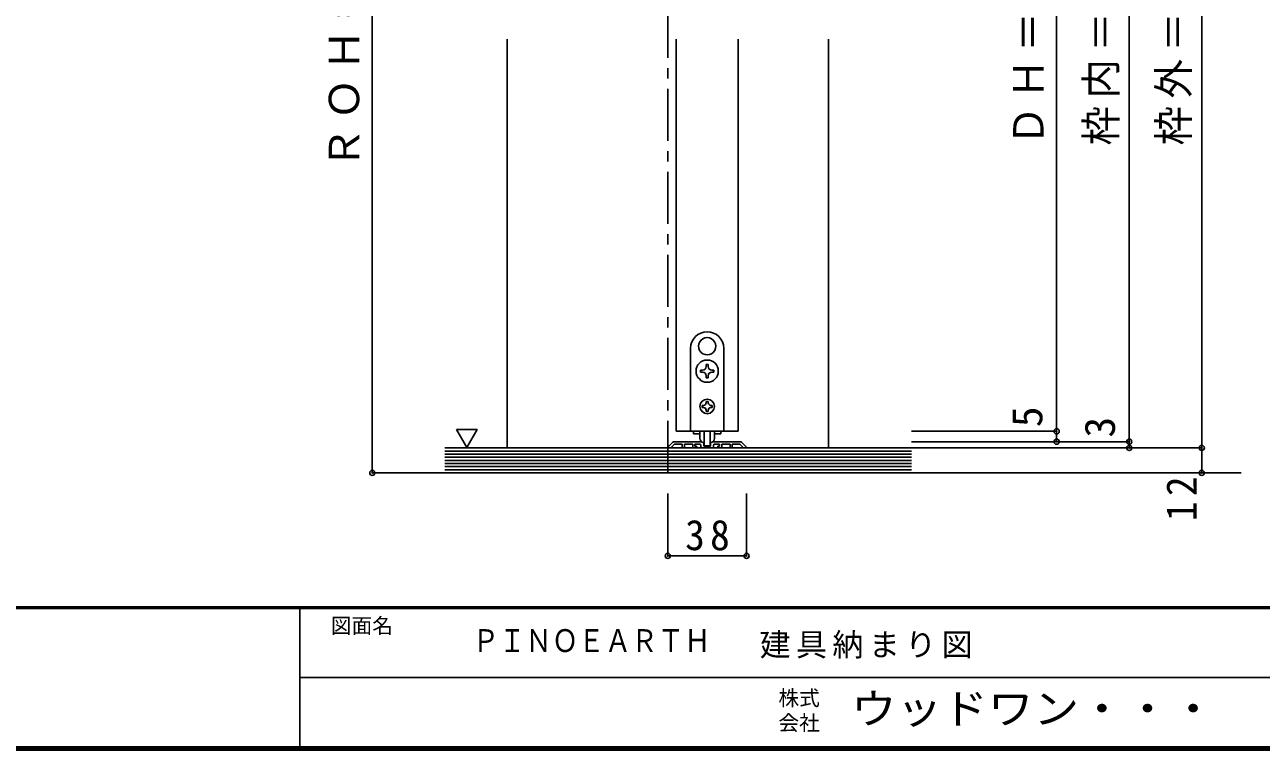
# Model space of a CAD drawing. Units: millimetres at full size, sheet at 1:5; details may follow other scales. Extents: x -973 to 977, y -718 to 696.
# Drawn here: x -131 to 465, y -701 to -351 of the extents above; entities that cross this region are included whole.
import ezdxf
from ezdxf.enums import TextEntityAlignment as Align

# ---------------------------------------------------------------- set-up
doc = ezdxf.new("R2010")
doc.units = ezdxf.units.MM
doc.header["$LTSCALE"] = 5
doc.header["$PDMODE"] = 32
doc.header["$PDSIZE"] = 2.5
doc.linetypes.add('CHAIN1', pattern=[8, 5, -1, 1, -1])
for name, color, linetype in [('0-1_通り芯', 4, 'CHAIN1'), ('0-3_仕上げ', 2, 'Continuous'), ('0-4_枠', 3, 'Continuous'), ('0-6_扉', 6, 'Continuous'), ('0-7_金物', 7, 'Continuous'), ('0-A_文字', 7, 'Continuous'), ('0-B_寸法', 7, 'Continuous'), ('F-1_枠', 6, 'Continuous'), ('F-A_文字', 7, 'Continuous')]:
    doc.layers.add(name, color=color, linetype=linetype)
doc.styles.add('HG明朝B', font='')
doc.styles.add('ＭＳ ゴシック', font='')
doc.styles.get('HG明朝B').set_extended_font_data('HG明朝B')
doc.styles.get('ＭＳ ゴシック').set_extended_font_data('MS Gothic')

msp = doc.modelspace()

# ---------------------------------------------------------------- linework, layer by layer
at = {"layer": '0-1_通り芯'}
for p, q in [((179.153, -567.167), (179.153, -59.167)), ((71.653, -567.167), (455.653, -567.167))]:
    msp.add_line(p, q, dxfattribs=at)
at = {"layer": '0-3_仕上げ'}
for p, q in [((296.653, -555.167), (71.653, -555.167)), ((296.653, -567.167), (71.653, -567.167))]:
    msp.add_line(p, q, dxfattribs=at)
at = {"layer": '0-3_仕上げ', "color": 7}
for p, q in [((296.653, -556.667), (71.653, -556.667)), ((296.653, -558.167), (71.653, -558.167)), ((296.653, -559.667), (71.653, -559.667)), ((296.653, -561.167), (71.653, -561.167)), ((296.653, -562.667), (71.653, -562.667)), ((296.653, -564.167), (71.653, -564.167)), ((296.653, -565.667), (71.653, -565.667))]:
    msp.add_line(p, q, dxfattribs=at)
at = {"layer": '0-4_枠', "color": 4}
for p, q in [((101.653, -358.167), (101.653, -555.167)), ((256.653, -555.167), (256.653, -358.167))]:
    msp.add_line(p, q, dxfattribs=at)
at = {"layer": '0-6_扉'}
for p, q in [((183.153, -358.167), (183.153, -547.167)), ((213.153, -358.167), (213.153, -547.167)), ((183.153, -547.167), (213.153, -547.167))]:
    msp.add_line(p, q, dxfattribs=at)
at = {"layer": '0-7_金物'}
for p, q in [((198.054, -502.018), (198.153, -502.117)), ((198.252, -502.018), (198.153, -502.117)), ((190.153, -507.167), (190.153, -547.167)), ((194.511, -508.156), (194.646, -508.192)), ((194.609, -508.327), (194.646, -508.192)), ((201.795, -508.156), (201.66, -508.192)), ((201.697, -508.327), (201.66, -508.192)), ((206.153, -547.167), (206.153, -507.167)), ((195.003, -517.667), (195.953, -517.667)), ((195.003, -518.667), (195.003, -517.667)), ((195.953, -518.667), (195.003, -518.667)), ((197.653, -515.967), (197.653, -515.017)), ((197.653, -515.017), (198.653, -515.017)), ((198.653, -515.017), (198.653, -515.967)), ((200.353, -517.667), (201.303, -517.667)), ((201.303, -518.667), (200.353, -518.667)), ((201.303, -517.667), (201.303, -518.667)), ((197.653, -521.317), (197.653, -520.367)), ((196.353, -534.667), (195.753, -534.667)), ((197.653, -532.767), (197.653, -533.367)), ((198.653, -532.767), (197.653, -532.767)), ((198.653, -532.767), (198.653, -533.367)), ((199.953, -534.667), (200.553, -534.667)), ((200.553, -535.667), (199.953, -535.667)), ((200.553, -534.667), (200.553, -535.667)), ((197.653, -536.967), (197.653, -537.567)), ((197.653, -537.567), (198.653, -537.567)), ((198.653, -536.967), (198.653, -537.567)), ((190.153, -547.167), (206.153, -547.167)), ((191.553, -547.167), (191.553, -548.367)), ((194.685, -548.367), (191.553, -548.367)), ((194.653, -550.588), (194.653, -547.167)), ((196.653, -547.167), (196.653, -553.788)), ((199.653, -547.167), (199.653, -553.788)), ((204.753, -548.367), (201.621, -548.367)), ((201.653, -550.588), (201.653, -547.167)), ((204.753, -547.167), (204.753, -548.367)), ((196.953, -554.088), (199.353, -554.088))]:
    msp.add_line(p, q, dxfattribs=at)
at = {"layer": '0-7_金物', "color": 3}
for p, q in [((181.577, -552.46), (179.212, -554.825)), ((181.153, -554.581), (182.367, -553.367)), ((182.284, -552.167), (188.853, -552.167)), ((182.367, -553.367), (186.153, -553.367)), ((186.153, -554.867), (186.153, -553.367)), ((191.153, -553.367), (187.153, -553.367)), ((187.153, -554.867), (187.153, -553.367)), ((188.853, -552.167), (189.153, -552.467)), ((189.153, -552.467), (189.453, -552.167)), ((194.924, -552.167), (189.453, -552.167)), ((191.153, -554.867), (191.153, -553.367)), ((192.153, -553.367), (192.153, -554.367)), ((194.553, -553.367), (192.153, -553.367)), ((192.753, -554.367), (192.153, -554.367)), ((195.053, -553.867), (195.053, -554.867)), ((195.078, -552.191), (196.206, -552.555)), ((196.553, -553.031), (196.553, -554.067)), ((196.853, -554.367), (199.453, -554.367)), ((199.753, -553.031), (199.753, -554.067)), ((201.228, -552.191), (200.099, -552.555)), ((201.253, -553.867), (201.253, -554.867)), ((201.382, -552.167), (206.853, -552.167)), ((201.753, -553.367), (204.153, -553.367)), ((203.553, -554.367), (204.153, -554.367)), ((204.153, -553.367), (204.153, -554.367)), ((205.153, -553.367), (209.153, -553.367)), ((205.153, -554.867), (205.153, -553.367)), ((207.153, -552.467), (206.853, -552.167)), ((207.453, -552.167), (207.153, -552.467)), ((214.022, -552.167), (207.453, -552.167)), ((209.153, -554.867), (209.153, -553.367)), ((210.153, -554.867), (210.153, -553.367)), ((210.153, -553.367), (213.939, -553.367)), ((215.154, -554.581), (213.94, -553.367)), ((214.73, -552.46), (217.096, -554.825)), ((180.953, -555.167), (179.353, -555.167)), ((181.153, -554.967), (181.153, -554.581)), ((186.453, -555.167), (186.853, -555.167)), ((192.753, -555.167), (191.453, -555.167)), ((200.953, -555.167), (195.353, -555.167)), ((203.553, -555.167), (204.853, -555.167)), ((209.853, -555.167), (209.453, -555.167)), ((215.154, -554.967), (215.154, -554.581)), ((215.354, -555.167), (216.954, -555.167))]:
    msp.add_line(p, q, dxfattribs=at)
at = {"layer": '0-7_金物'}
for points in [[(198.653, -520.367), (198.653, -521.317), (197.653, -521.317)], [(195.753, -534.667), (195.753, -535.667), (196.353, -535.667)]]:
    msp.add_lwpolyline(points, dxfattribs=at)
for centre, radius in [((198.153, -518.167), 5.35), ((198.153, -535.167), 3.5)]:
    msp.add_circle(centre, radius, dxfattribs=at)
for centre, radius, start, end in [((198.153, -507.167), 8, 0, 180), ((198.153, -506.167), 4.15, 91.3645, 208.6355), ((198.153, -506.167), 4.15, 331.3645, 88.6355), ((198.153, -506.167), 4.15, 211.3645, 328.6355), ((195.953, -515.967), 1.7, 270, 0), ((195.953, -520.367), 1.7, 0, 90), ((200.353, -515.967), 1.7, 180, 270), ((200.353, -520.367), 1.7, 90, 180), ((196.353, -533.367), 1.3, 270, 0), ((196.353, -536.967), 1.3, 0, 90), ((199.953, -533.367), 1.3, 180, 270), ((199.953, -536.967), 1.3, 90, 180), ((196.653, -550.588), 2, 180, 264.78409), ((196.453, -552.779), 0.2, 0, 84.78409), ((196.953, -553.788), 0.3, 180, 270), ((199.353, -553.788), 0.3, 270, 0), ((199.853, -552.779), 0.2, 95.21591, 180), ((199.653, -550.588), 2, 275.21591, 0)]:
    msp.add_arc(centre, radius, start, end, dxfattribs=at)
at = {"layer": '0-7_金物', "color": 3}
for centre, radius, start, end in [((182.284, -553.167), 1, 90, 135), ((192.753, -554.767), 0.4, 0, 90), ((194.553, -553.867), 0.5, 0, 90), ((194.924, -552.667), 0.5, 72.1213, 90), ((196.053, -553.031), 0.5, 0, 72.1213), ((196.853, -554.067), 0.3, 180, 270), ((199.453, -554.067), 0.3, 270, 0), ((200.253, -553.031), 0.5, 107.8787, 180), ((201.382, -552.667), 0.5, 90, 107.8787), ((201.753, -553.867), 0.5, 90, 180), ((203.553, -554.767), 0.4, 90, 180), ((214.023, -553.167), 1, 45, 90), ((179.353, -554.967), 0.2, 135, 270), ((180.953, -554.967), 0.2, 270, 0), ((186.453, -554.867), 0.3, 180, 270), ((186.853, -554.867), 0.3, 270, 0), ((191.453, -554.867), 0.3, 180, 270), ((192.753, -554.767), 0.4, 270, 0), ((195.353, -554.867), 0.3, 180, 270), ((200.953, -554.867), 0.3, 270, 0), ((203.553, -554.767), 0.4, 180, 270), ((204.853, -554.867), 0.3, 270, 0), ((209.453, -554.867), 0.3, 180, 270), ((209.853, -554.867), 0.3, 270, 0), ((215.354, -554.967), 0.2, 180, 270), ((216.954, -554.967), 0.2, 270, 45)]:
    msp.add_arc(centre, radius, start, end, dxfattribs=at)
at = {"layer": '0-A_文字'}
msp.add_line((77.217, -546.353), (82.217, -555.013), dxfattribs=at)
msp.add_lwpolyline([(77.217, -546.353), (87.217, -546.353), (82.217, -555.013)], dxfattribs=at)
at = {"layer": '0-B_寸法', "color": 4}
for p, q in [((36.653, -567.167), (36.653, -109.167)), ((436.653, -555.167), (436.653, -117.167)), ((401.653, -552.167), (401.653, -147.167)), ((366.653, -161.167), (366.653, -547.167)), ((366.653, -547.167), (296.653, -547.167)), ((366.653, -547.167), (366.653, -552.167)), ((401.653, -552.167), (296.653, -552.167)), ((401.653, -555.167), (401.653, -552.167)), ((436.653, -555.167), (296.653, -555.167)), ((436.653, -567.167), (436.653, -555.167)), ((36.653, -567.167), (71.653, -567.167)), ((436.653, -567.167), (296.653, -567.167)), ((179.153, -607.167), (179.153, -577.167)), ((217.153, -607.167), (217.153, -577.167)), ((217.153, -607.167), (179.153, -607.167))]:
    msp.add_line(p, q, dxfattribs=at)
at = {"layer": '0-B_寸法'}
for p in [(366.653, -547.167), (366.653, -552.167), (401.653, -552.167), (401.653, -555.167), (436.653, -555.167), (36.653, -567.167), (436.653, -567.167), (179.153, -607.167), (217.153, -607.167)]:
    msp.add_point(p, dxfattribs=at)
at = {"layer": 'F-1_枠'}
for p, q in [((976.653, -631.667), (-973.347, -631.667)), ((976.653, -632.5), (-973.347, -632.5)), ((1.653, -632.5), (1.653, -699.167)), ((1.653, -665.833), (974.986, -665.834)), ((976.653, -699.167), (-973.347, -699.167)), ((976.653, -700), (-973.347, -700)), ((976.653, -700.833), (-973.347, -700.833))]:
    msp.add_line(p, q, dxfattribs=at)

# ---------------------------------------------------------------- texts
at = {"layer": '0-B_寸法', "style": 'ＭＳ ゴシック'}
for s, p in [('5', (364.153, -545.167)), ('3', (399.153, -550.167))]:
    msp.add_text(s, height=14.66, rotation=90, dxfattribs=at).set_placement(p, align=Align.BOTTOM_LEFT)
at = {"layer": '0-B_寸法', "char_height": 14.66, "attachment_point": 7, "rotation": 90, "style": 'ＭＳ ゴシック'}
for s, insert in [('\\T1.18;ＲＯＨ＝2,055', (34.153, -420.667)), ('\\T1.19;\\W0.95;ＤＨ＝1,983', (364.153, -409.417)), ('\\T1.19;\\W0.95;枠内＝2,002', (399.153, -409.417)), ('\\T1.19;\\W0.95;枠外＝2,035', (434.153, -409.417)), ('\\T1.27;\\W0.95;12', (434.153, -590.417))]:
    msp.add_mtext(s, dxfattribs=dict(at, insert=insert))
at = {"layer": '0-B_寸法', "insert": (187.528, -604.667), "char_height": 14.66, "attachment_point": 7, "style": 'ＭＳ ゴシック'}
msp.add_mtext('\\T1.27;\\W0.95;38', dxfattribs=at)
at = {"layer": 'F-A_文字', "style": 'ＭＳ ゴシック'}
for s, p in [('図面名', (16.653, -646.667)), ('株式', (232.486, -681.5)), ('会社', (232.486, -693.5))]:
    msp.add_text(s, height=7.331, dxfattribs=at).set_placement(p, align=Align.BOTTOM_LEFT)
at = {"layer": 'F-A_文字'}
for s, height, style, width, p in [('ＰＩＮＯＥＡＲＴＨ', 11, 'HG明朝B', 0.85, (84.986, -656.798)), ('ウッドワン・・・', 14.66, 'ＭＳ ゴシック', 1.1, (267.486, -692.5))]:
    msp.add_text(s, height=height, dxfattribs=dict(at, style=style, width=width)).set_placement(p, align=Align.BOTTOM_LEFT)
at = {"layer": 'F-A_文字', "insert": (223.389, -656.667), "char_height": 11, "attachment_point": 7, "style": 'ＭＳ ゴシック'}
msp.add_mtext('\\T1.17;建具納まり図', dxfattribs=at)

doc.saveas('drawing.dxf')
